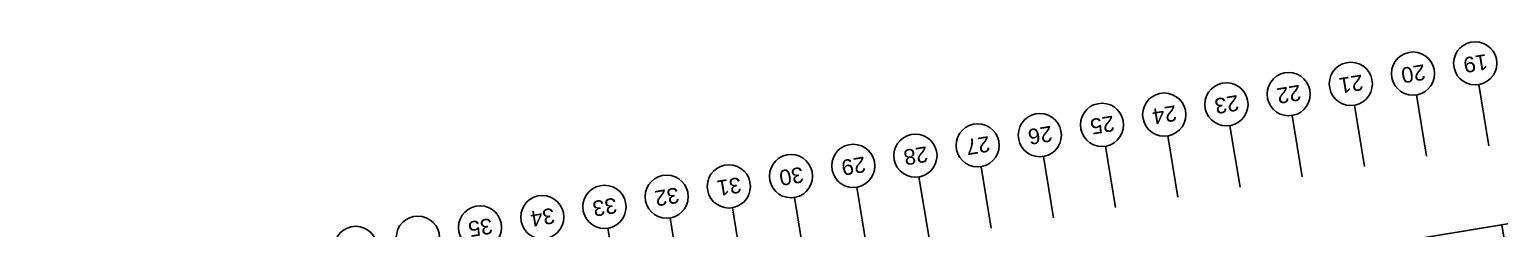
# Model space of a CAD drawing. Header units: millimetres. Extents: x 33140 to 33459, y 51582 to 51854.
# Drawn here: x 33254.8 to 33320.9, y 51702.8 to 51711.8 of the extents above; entities that cross this region are included whole.
import ezdxf

# ---------------------------------------------------------------- set-up
doc = ezdxf.new("R2010")
doc.units = ezdxf.units.MM
doc.header["$LTSCALE"] = 0.3
doc.header["$MEASUREMENT"] = 0
doc.linetypes.add('ACAD_ISO08W100', pattern=[36, 24, -3, 6, -3])
doc.layers.add('00-TRAMES-BAT', color=7, linetype='ACAD_ISO08W100')
doc.layers.add('POLY-SURFACE', color=1, linetype='CONTINUOUS', plot=False)
doc.styles.add('TRAME', font='ARIAL.TTF')

msp = doc.modelspace()

# ---------------------------------------------------------------- linework, layer by layer
at = {"layer": '00-TRAMES-BAT', "color": 3, "linetype": 'Continuous'}
for p, q in [((33319.961, 51709.287), (33320.415, 51706.534)), ((33317.619, 51706.073), (33317.166, 51708.826)), ((33312.027, 51705.153), (33311.574, 51707.906)), ((33314.823, 51705.613), (33314.37, 51708.366)), ((33309.232, 51704.692), (33308.778, 51707.445)), ((33303.64, 51703.772), (33303.187, 51706.525)), ((33306.436, 51704.232), (33305.983, 51706.985)), ((33300.845, 51703.311), (33300.391, 51706.064)), ((33295.253, 51702.391), (33294.8, 51705.144)), ((33298.049, 51702.851), (33297.596, 51705.604)), ((33292.458, 51701.93), (33292.004, 51704.683)), ((33289.662, 51701.47), (33289.209, 51704.223)), ((33284.071, 51700.549), (33283.617, 51703.302)), ((33286.866, 51701.01), (33286.413, 51703.763)), ((33281.275, 51700.089), (33280.822, 51702.842))]:
    msp.add_line(p, q, dxfattribs=at)
for centre in [(33319.804, 51710.244), (33317.008, 51709.783), (33311.417, 51708.863), (33314.212, 51709.323), (33308.621, 51708.402), (33303.03, 51707.482), (33305.825, 51707.942), (33300.234, 51707.021), (33297.438, 51706.561), (33291.847, 51705.64), (33294.642, 51706.1), (33289.051, 51705.18), (33283.46, 51704.259), (33286.255, 51704.719), (33280.664, 51703.799), (33275.073, 51702.878), (33277.868, 51703.338), (33272.277, 51702.418), (33269.481, 51701.957)]:
    msp.add_circle(centre, 0.97, dxfattribs=at)
at = {"layer": 'POLY-SURFACE'}
for points in [[(33382.98, 51658.616), (33297.187, 51644.489), (33297.858, 51640.416), (33259.031, 51634.022), (33254.816, 51659.621), (33275.191, 51662.976), (33272.927, 51676.72), (33270.362, 51676.298), (33268.235, 51689.214), (33271.195, 51689.702), (33270.378, 51694.665), (33374.229, 51711.765)], [(33306.796, 51679.379), (33324.408, 51682.279), (33320.996, 51703), (33287.448, 51697.476), (33288.846, 51688.99), (33290.428, 51687.123), (33291.238, 51687.675), (33291.952, 51688.147), (33298.972, 51675.682), (33301.383, 51677.032), (33302.085, 51677.427), (33298.753, 51683.353), (33303.167, 51685.835), (33306.727, 51679.503)]]:
    msp.add_lwpolyline(points, close=True, dxfattribs=at)

# ---------------------------------------------------------------- texts
at = {"layer": '00-TRAMES-BAT', "color": 3, "linetype": 'Continuous', "style": 'TRAME'}
for s, p in [('19', (33320.3, 51710.668)), ('21', (33314.708, 51709.747)), ('20', (33317.504, 51710.208)), ('22', (33311.913, 51709.287)), ('23', (33309.117, 51708.827)), ('25', (33303.526, 51707.906)), ('24', (33306.321, 51708.366)), ('26', (33300.73, 51707.446)), ('28', (33295.139, 51706.525)), ('27', (33297.934, 51706.985)), ('29', (33292.343, 51706.065)), ('31', (33286.752, 51705.144)), ('30', (33289.547, 51705.604)), ('32', (33283.956, 51704.684)), ('33', (33281.16, 51704.223)), ('35', (33275.569, 51703.303)), ('34', (33278.365, 51703.763))]:
    msp.add_text(s, height=0.7, rotation=189.35057, dxfattribs=at).set_placement(p)

doc.saveas('drawing.dxf')
